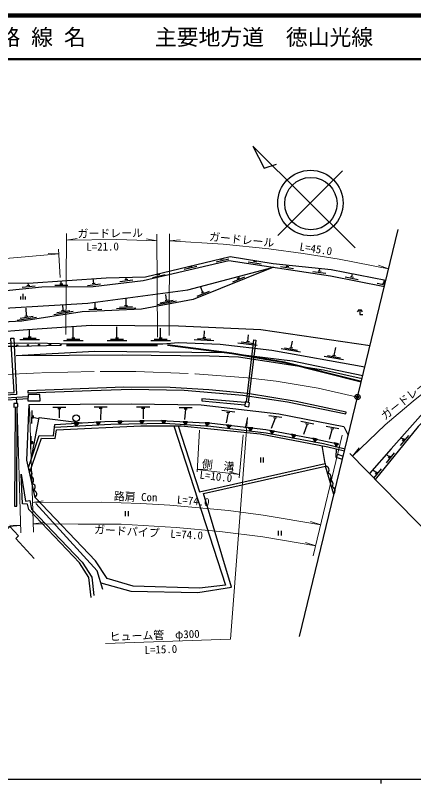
# Model space of a CAD drawing. Units: millimetres at full size, sheet at 1:1000; details may follow other scales. Extents: x 40000 to 680000, y 20000 to 380000.
# Drawn here: x 184246 to 275522, y 204000 to 380000 of the extents above; entities that cross this region are included whole.
import ezdxf
from ezdxf.enums import TextEntityAlignment as Align

# ---------------------------------------------------------------- set-up
doc = ezdxf.new("R2010")
doc.units = ezdxf.units.MM
doc.header["$LTSCALE"] = 1000
doc.header["$PDMODE"] = 32
doc.header["$PDSIZE"] = 500
doc.linetypes.add('CHAIN', pattern=[18.5, 12, -1.5, 3.5, -1.5])
for name, color, linetype, lineweight in [('M-BGD', 7, 'Continuous', 25), ('M-BMK', 2, 'CHAIN', 13), ('M-BMK-OTRS', 5, 'Continuous', 25), ('M-BMK-SRVR', 3, 'Continuous', 25), ('M-STR-HTXT', 7, 'Continuous', 13), ('M-TTL', 2, 'Continuous', 140), ('M-TTL-BAND', 7, 'Continuous', 25), ('M-TTL-LINE', 7, 'Continuous', 50)]:
    doc.layers.add(name, color=color, linetype=linetype, lineweight=lineweight)
doc.layers.add('M-OTRS', color=6, linetype='Continuous')
doc.layers.add('M-TTL-TXT', color=7, linetype='Continuous')
doc.styles.add('ＭＳ ゴシック', font='')
doc.styles.get('ＭＳ ゴシック').set_extended_font_data('MS Gothic')

msp = doc.modelspace()

# ---------------------------------------------------------------- hatches: boundary and pattern name
at = {"layer": 'M-BGD'}
for points in [[(202748, 286830, 0.82183), (203737, 286886)], [(207744, 286999, 0.82183), (208734, 287017)], [(212743, 287090, 0.82183), (213734, 287108)], [(217742, 287170, 0.82183), (218732, 287121)], [(222736, 286919, 0.82183), (223725, 286870)], [(197756, 286547, 0.82183), (198745, 286603)], [(198378, 285935, 0.4608), (198165, 286159, 0.4608), (197977, 285913)], [(203371, 286212, 0.4608), (203157, 286435, 0.4608), (202969, 286190)], [(208366, 286407, 0.4608), (208161, 286638, 0.4608), (207964, 286399)], [(213365, 286499, 0.4608), (213160, 286730, 0.4608), (212963, 286492)], [(218364, 286591, 0.4608), (218159, 286822, 0.4608), (217963, 286584)], [(223353, 286267, 0.4608), (223169, 286515, 0.4608), (222952, 286294)], [(227729, 286668, 0.82183), (228719, 286619)], [(228342, 285932, 0.4608), (228157, 286180, 0.4608), (227941, 285959)], [(232703, 286182, 0.82183), (233687, 286065)], [(233309, 285363, 0.4608), (233138, 285621, 0.4608), (232910, 285412)], [(237668, 285591, 0.82183), (238652, 285473)], [(238272, 284756, 0.4608), (238101, 285014, 0.4608), (237873, 284805)], [(242623, 284935, 0.82183), (243598, 284755)], [(243221, 284058, 0.4608), (243066, 284326, 0.4608), (242826, 284131)], [(247541, 284029, 0.82183), (248515, 283850)], [(248137, 283145, 0.4608), (247982, 283413, 0.4608), (247742, 283218)], [(252454, 283104, 0.82183), (253423, 282897)], [(253053, 282232, 0.4608), (252898, 282500, 0.4608), (252658, 282306)], [(257343, 282059, 0.82183), (258312, 281852)], [(257933, 281153, 0.4608), (257793, 281429, 0.4608), (257543, 281248)]]:
    msp.add_hatch(color=256, dxfattribs=at).paths.add_polyline_path(points)

# ---------------------------------------------------------------- linework, layer by layer
for p, q in [((230229, 323558), (233151, 324235)), ((231281, 324110), (231963, 324268)), ((231622, 324189), (231599, 324290)), ((239130, 323635), (239161, 323843)), ((222922, 321866), (225845, 322543)), ((223975, 322418), (224657, 322576)), ((224316, 322497), (224304, 322547)), ((237603, 323559), (240570, 323117)), ((238784, 323687), (239477, 323583)), ((245021, 322454), (247988, 322012)), ((246202, 322581), (246895, 322478)), ((246549, 322530), (246596, 322845)), ((215646, 319982), (218568, 320659)), ((216698, 320534), (217380, 320692)), ((217039, 320613), (216996, 320802)), ((252439, 321348), (255406, 320906)), ((253620, 321476), (254313, 321373)), ((253967, 321424), (254061, 322057)), ((261359, 320083), (261509, 320838)), ((187245, 318179), (187196, 318664)), ((194758, 318513), (194753, 319181)), ((201873, 318544), (202568, 318630)), ((202221, 318587), (202085, 319682)), ((208212, 319028), (211189, 319397)), ((209316, 319467), (210011, 319553)), ((209664, 319510), (209604, 319992)), ((234089, 318971), (236873, 320089)), ((235044, 319678), (235694, 319938)), ((235369, 319808), (235232, 320148)), ((259829, 320082), (262771, 319496)), ((261015, 320151), (261702, 320015)), ((267184, 318616), (268903, 318274)), ((268371, 318686), (268973, 318566)), ((268714, 318618), (268871, 319407)), ((185782, 317731), (188767, 318031)), ((186897, 318144), (187593, 318215)), ((193260, 318204), (196259, 318223)), ((194408, 318511), (195108, 318516)), ((200769, 318105), (203746, 318474)), ((225936, 315697), (228720, 316815)), ((227216, 316534), (226665, 317908)), ((185480, 314906), (185480, 315603)), ((186013, 314906), (186013, 316234)), ((186547, 314906), (186547, 315603)), ((209611, 313521), (209606, 315258)), ((218889, 314752), (218747, 316085)), ((226891, 316404), (227541, 316665)), ((195177, 312446), (195149, 313744)), ((202560, 312939), (202517, 314310)), ((208124, 313162), (211122, 313281)), ((209262, 313507), (209961, 313535)), ((216788, 313747), (221211, 314578)), ((217470, 314180), (220418, 314735)), ((218545, 314688), (219233, 314817)), ((186786, 311142), (186726, 312944)), ((193046, 311508), (197493, 312199)), ((193741, 311920), (196705, 312380)), ((194831, 312393), (195523, 312500)), ((201073, 312580), (204070, 312699)), ((202210, 312925), (202909, 312953)), ((207387, 312832), (211883, 313012)), ((263037, 312592), (262599, 312103)), ((263315, 312592), (263753, 312103)), ((184655, 310204), (189101, 310895)), ((185350, 310616), (188314, 311076)), ((186440, 311089), (187132, 311196)), ((187524, 306331), (187507, 308098)), ((197525, 306110), (197523, 308780)), ((207525, 306120), (207465, 308656)), ((217525, 306130), (217494, 308355)), ((187174, 306328), (187874, 306335)), ((227531, 306217), (227591, 307715)), ((237530, 305317), (237709, 306807)), ((185279, 305710), (189779, 305753)), ((186027, 306017), (189026, 306046)), ((195276, 305508), (199776, 305512)), ((195986, 304539), (216802, 304493)), ((196026, 305808), (199026, 305811)), ((197175, 306110), (197875, 306110)), ((205276, 305518), (209776, 305522)), ((206026, 305819), (209026, 305822)), ((207175, 306120), (207875, 306121)), ((215276, 305528), (219776, 305533)), ((216026, 305829), (219026, 305832)), ((217175, 306130), (217875, 306131)), ((225258, 305708), (229755, 305526)), ((226020, 305977), (229017, 305856)), ((227181, 306231), (227880, 306202)), ((235225, 304990), (239693, 304454)), ((236005, 305198), (238984, 304841)), ((237183, 305359), (237878, 305276)), ((247457, 303878), (247722, 305354)), ((195986, 304389), (216802, 304343)), ((245137, 303684), (249566, 302890)), ((245928, 303847), (248881, 303318)), ((247113, 303939), (247802, 303816)), ((257301, 302114), (257660, 303909)), ((254980, 301920), (259410, 301127)), ((255771, 302083), (258724, 301555)), ((256956, 302176), (257645, 302053)), ((184560, 291094), (184469, 292543)), ((187109, 292119), (154647, 290136)), ((188050, 289484), (187926, 286487)), ((195804, 290203), (192804, 290183)), ((194656, 289895), (193956, 289891)), ((194306, 289893), (194290, 287816)), ((205309, 290264), (202309, 290244)), ((204161, 289956), (203461, 289952)), ((203811, 289954), (203776, 287333)), ((215045, 290233), (212045, 290270)), ((213892, 289947), (213192, 289956)), ((213542, 289951), (213498, 287569)), ((224754, 290061), (221755, 290112)), ((223599, 289781), (222900, 289793)), ((223249, 289787), (222995, 287449)), ((234544, 289126), (231564, 289473)), ((233019, 289001), (232526, 286644)), ((233367, 288961), (232672, 289042)), ((188302, 288323), (188273, 287623)), ((188288, 287973), (189624, 287628)), ((203737, 286886), (202748, 286830)), ((208734, 287017), (207744, 286999)), ((213734, 287108), (212743, 287090)), ((218732, 287121), (217742, 287170)), ((223725, 286870), (222736, 286919)), ((245306, 287874), (242326, 288221)), ((243781, 287749), (242886, 285358)), ((244129, 287709), (243433, 287790)), ((252621, 286385), (249677, 286960)), ((198745, 286603), (197756, 286547)), ((197977, 285913), (198378, 285935)), ((202969, 286190), (203371, 286212)), ((207964, 286399), (208366, 286407)), ((212963, 286492), (213365, 286499)), ((217963, 286584), (218364, 286591)), ((222952, 286294), (223353, 286267)), ((228719, 286619), (227729, 286668)), ((227941, 285959), (228342, 285932)), ((233687, 286065), (232703, 286182)), ((232910, 285412), (233309, 285363)), ((238652, 285473), (237668, 285591)), ((251091, 286378), (250263, 283967)), ((251435, 286311), (250748, 286445)), ((258410, 285255), (255466, 285830)), ((256880, 285248), (256139, 282872)), ((257224, 285181), (256537, 285315)), ((187808, 283619), (187684, 280621)), ((237873, 284805), (238272, 284756)), ((243598, 284755), (242623, 284935)), ((242826, 284131), (243221, 284058)), ((248515, 283850), (247541, 284029)), ((272504, 281441), (274400, 283767)), ((188060, 282457), (188031, 281758)), ((188045, 282107), (188579, 282085)), ((247742, 283218), (248137, 283145)), ((253423, 282897), (252454, 283104)), ((252658, 282306), (253053, 282232)), ((258312, 281852), (257343, 282059)), ((273219, 282794), (272619, 283282)), ((272998, 282522), (273441, 283065)), ((257543, 281248), (257933, 281153)), ((188767, 269571), (186848, 278112)), ((240398, 278712), (240398, 277594)), ((241065, 278712), (241065, 277594)), ((258094, 279461), (259375, 278981)), ((269983, 278822), (269221, 279442)), ((269268, 277470), (271163, 279795)), ((269762, 278551), (270204, 279093)), ((255261, 277339), (255348, 276714)), ((257248, 270210), (255348, 276714)), ((267013, 275178), (266118, 275908)), ((266426, 273983), (268193, 276151)), ((266792, 274907), (267234, 275450)), ((209438, 266388), (209438, 265270)), ((210104, 266388), (210104, 265270)), ((244463, 261937), (244463, 260819)), ((245130, 261937), (245130, 260819))]:
    msp.add_line(p, q, dxfattribs=at)
for points in [[(113213, 314031), (114728, 313145), (131930, 313052), (133562, 313707), (134078, 315507), (136039, 317135), (154620, 316910), (174725, 318712), (187188, 318663), (205033, 319884), (214048, 320097), (233462, 324735), (243334, 323189), (256629, 321786), (269163, 319350)], [(113773, 311565), (126460, 310915), (133485, 311732), (137885, 315286), (156530, 314297), (168488, 315548), (180594, 316812), (190309, 317791), (202043, 317866), (213554, 319293), (233135, 323827), (256466, 320350), (268810, 317891)], [(113213, 314031), (113474, 311669), (126456, 307181), (141777, 306728), (156054, 305569), (187011, 308064), (201615, 309059), (221663, 308854), (240506, 308046), (265536, 304388)], [(263176, 312636), (263176, 311461), (263855, 311461)], [(64125, 296486), (71395, 296177), (75487, 298085), (79472, 296677), (83465, 297141), (95354, 300918), (102226, 302244), (109080, 303219), (120711, 304257), (128814, 303410), (140099, 303264), (161208, 304463), (182999, 304912), (188785, 304966), (197165, 304732), (218052, 304754), (221625, 305076), (231188, 304691), (243038, 303270), (264339, 299454)], [(153399, 292035), (183958, 293623), (183200, 306034), (183863, 306051), (184527, 293130), (153439, 291478), (153410, 292035)], [(219129, 304580), (233846, 302693), (245928, 300614), (263551, 296196)], [(237231, 291414), (238878, 305696), (239385, 305578), (237587, 291330)], [(127201, 303035), (139033, 302771), (165227, 304182), (184577, 304241), (194710, 304450)], [(184418, 302092), (202352, 303105), (232070, 302770), (247751, 300867), (263858, 297470)], [(219110, 304431), (233824, 302545), (245897, 300467), (263514, 296051)], [(184418, 302092), (208688, 302263), (228759, 302027), (235400, 301777), (254856, 298814), (263700, 296816)], [(296788, 284283), (288446, 292429), (283478, 294286), (278280, 289654), (270342, 280718), (265374, 275060)], [(154596, 290679), (171710, 291744), (187155, 292712)], [(295431, 283181), (294760, 285588), (288662, 291313), (283313, 292870), (276545, 285786), (266698, 273704)], [(186848, 278112), (187375, 290880), (210775, 291030), (226850, 290758), (244652, 288687), (259506, 285787), (260550, 283828)], [(236923, 291303), (227009, 292139), (226989, 291690), (236855, 290811)], [(184224, 290286), (184026, 267558), (184621, 267558), (184654, 290296)], [(187862, 278279), (189664, 287841), (199518, 286647)], [(193258, 286293), (204773, 286945), (217593, 287178), (229280, 286590), (241615, 285120), (251768, 283251), (257875, 281945)], [(187230, 276410), (189707, 283734), (192966, 283703), (193258, 286293)], [(187496, 275227), (190272, 283128), (193398, 283062), (193698, 285056), (212991, 285976), (222236, 285950), (240336, 284166), (255854, 281184), (259684, 280255)], [(220559, 285954), (232406, 249472), (226446, 248745), (211247, 249217), (205297, 250957), (202576, 255037), (188767, 269571)], [(193185, 285648), (206156, 286366), (218491, 286594), (229043, 285885), (241759, 284329), (254891, 281891), (259793, 280703)], [(221550, 285952), (226454, 270848), (255261, 277339), (254591, 281427)], [(257769, 280720), (257702, 278799), (259221, 278345)], [(203838, 250005), (210714, 248059), (226094, 247772), (233801, 249028), (227332, 270503), (255348, 276714)], [(201621, 246652), (201121, 251186), (198923, 254562), (187326, 266766), (187058, 268033), (185897, 268105), (185594, 274910), (186541, 268735), (187541, 268860), (187980, 266895), (199519, 254755), (201775, 251306), (202203, 247135)], [(204311, 248477), (202999, 252719), (188920, 268155)], [(181467, 250899), (173910, 258998), (179230, 263841), (181616, 261506), (183010, 262897), (184934, 260762), (184372, 260162), (188589, 255538)]]:
    msp.add_lwpolyline(points, dxfattribs=at)
for points in [[(137358, 308910), (156983, 310308), (171417, 312320), (200834, 314085), (223779, 317153), (243433, 322292), (224968, 314878), (213188, 312664), (199590, 312121), (185707, 309964), (166786, 308957)], [(187105, 294022), (187105, 293504), (201642, 294061), (210791, 294397), (222917, 294106), (236347, 293004), (246578, 291501), (259978, 288720), (260043, 289109), (248616, 291510), (237414, 293349), (228578, 294192), (219751, 294732), (209143, 294808)], [(187187, 293136), (187077, 291694), (189915, 291694), (189883, 293183)], [(183890, 291086), (183890, 290278), (184845, 290301), (184800, 291097)], [(236947, 291481), (236808, 290468), (237777, 290314), (237879, 291261)]]:
    msp.add_lwpolyline(points, close=True, dxfattribs=at)
for centre, radius in [((184663, 304393), 150), ((187163, 304444), 150), ((189662, 304496), 150), ((192162, 304547), 150), ((194661, 304599), 150), ((198163, 287713), 750)]:
    msp.add_circle(centre, radius, dxfattribs=at)
for centre, radius, start, end in [((203237, 286956), 505, 194.41254, 352.07073), ((208237, 287106), 505, 192.21254, 349.87073), ((213237, 287197), 505, 192.21254, 349.87073), ((218242, 287243), 505, 188.29273, 345.95092), ((223235, 286992), 505, 188.29273, 345.95092), ((198245, 286673), 505, 194.41254, 352.07073), ((198176, 285956), 203, 354.20809, 192.13148), ((203168, 286232), 203, 354.20809, 192.13148), ((208165, 286435), 203, 352.09473, 190.01812), ((213164, 286527), 203, 352.09473, 190.01812), ((218163, 286619), 203, 352.09473, 190.01812), ((223155, 286312), 203, 347.1975, 185.12089), ((228229, 286741), 505, 188.29273, 345.95092), ((228144, 285977), 203, 347.1975, 185.12089), ((233207, 286221), 505, 184.37456, 342.03275), ((233113, 285419), 203, 344.06203, 181.98542), ((238172, 285629), 505, 184.37456, 342.03275), ((238076, 284812), 203, 344.06203, 181.98542), ((243128, 284941), 505, 180.73834, 338.39653), ((243029, 284126), 203, 340.52047, 178.44386), ((248045, 284036), 505, 180.73834, 338.39653), ((247945, 283213), 203, 340.52047, 178.44386), ((252959, 283096), 505, 179.10221, 336.7604), ((252861, 282300), 203, 340.52047, 178.44386), ((257848, 282051), 505, 179.10221, 336.7604), ((257745, 281232), 203, 337.40857, 175.33195), ((255264, 275832), 886, 308.00565, 84.57379), ((187181, 275135), 886, 304.38159, 80.94974), ((255727, 274248), 886, 308.00565, 84.57379), ((187542, 273525), 886, 304.38159, 80.94974), ((256190, 272664), 886, 308.00565, 84.57379), ((187904, 271915), 886, 304.38159, 80.94974), ((188266, 270305), 886, 304.38159, 80.94974), ((256652, 271081), 886, 308.00565, 84.57379)]:
    msp.add_arc(centre, radius, start, end, dxfattribs=at)
at = {"layer": 'M-BMK'}
msp.add_lwpolyline([(63511, 291014), (73026, 290288), (77907, 290058), (87932, 290113), (98915, 290652), (114953, 292227), (135981, 294060), (162954, 296337), (178044, 297565), (190273, 298114), (203675, 298411), (211885, 298389), (225466, 297904), (237414, 296951), (244046, 296192), (253629, 294563), (262669, 292566)], dxfattribs=at)
at = {"layer": 'M-BMK-OTRS'}
for p, q in [((249375, 237738), (271984, 330982)), ((260880, 279662), (309109, 230272))]:
    msp.add_line(p, q, dxfattribs=at)
at = {"layer": 'M-BMK-SRVR'}
for p, q in [((262110, 326747), (238702, 350049)), ((238702, 350049), (241235, 344980)), ((241235, 344980), (244081, 345931)), ((244426, 329535), (259242, 344418))]:
    msp.add_line(p, q, dxfattribs=at)
for centre, radius in [((251864, 337007), 7500), ((251969, 336889), 6000), ((262669, 292566), 600)]:
    msp.add_circle(centre, radius, dxfattribs=at)
at = {"layer": 'M-OTRS'}
msp.add_point((262669, 292566), dxfattribs=at)
at = {"layer": 'M-STR-HTXT'}
for p, q in [((195826, 306902), (195972, 330018)), ((216816, 306261), (216677, 329864)), ((219493, 306655), (219598, 329973)), ((195962, 328490), (198387, 328874)), ((216686, 328379), (214266, 328790)), ((219590, 328372), (222039, 328552)), ((194482, 319977), (194144, 326444)), ((194201, 325348), (191749, 325475)), ((269790, 321933), (267471, 322739)), ((188413, 261618), (187460, 290427)), ((185491, 261432), (184692, 290186)), ((237426, 287854), (236900, 285456)), ((225891, 275443), (226423, 285009)), ((236440, 283899), (235521, 274083)), ((252524, 256173), (259146, 283858)), ((261518, 279009), (263041, 280935)), ((225919, 275947), (228373, 276012)), ((225919, 275947), (235593, 274848)), ((235593, 274848), (233216, 275462)), ((188187, 268435), (190618, 268779)), ((254230, 263305), (251889, 264045)), ((185445, 263113), (182993, 263239)), ((188351, 263500), (190784, 263827)), ((253074, 258473), (250734, 259217))]:
    msp.add_line(p, q, dxfattribs=at)
for points in [[(195962, 328490), (207473, 328642), (216686, 328379)], [(219590, 328372), (231872, 327558), (242362, 326496), (250191, 325475), (258440, 324173), (269790, 321933)], [(261518, 279009), (269013, 286163), (275386, 291642), (282459, 297274), (290247, 302836), (294970, 306077), (301160, 309884), (307811, 313719), (313486, 316692), (322294, 320891), (332020, 324838), (341389, 328195)], [(125804, 319557), (138258, 320676), (155194, 322079), (184750, 324513), (194201, 325348)], [(204886, 236130), (233531, 237116), (237426, 287854)], [(188187, 268435), (203953, 268450), (213033, 268199), (219644, 267786), (233115, 266586), (241028, 265520), (254230, 263305)], [(59686, 256918), (69789, 255915), (85119, 255440), (103130, 255950), (115027, 256825), (130007, 258212), (144953, 259531), (162247, 261057), (185445, 263113)], [(253074, 258473), (240989, 260525), (231121, 261764), (221090, 262711), (208505, 263422), (198655, 263440), (188351, 263500)]]:
    msp.add_lwpolyline(points, dxfattribs=at)
at = {"layer": 'M-TTL'}
msp.add_line((680000, 380000), (40000, 380000), dxfattribs=at)
at = {"layer": 'M-TTL-BAND'}
for p, q in [((40000, 205000), (579000, 205000)), ((268000, 205000), (268000, 204000))]:
    msp.add_line(p, q, dxfattribs=at)
at = {"layer": 'M-TTL-LINE'}
msp.add_line((40000, 370000), (680000, 370000), dxfattribs=at)

# ---------------------------------------------------------------- texts
at = {"layer": 'M-STR-HTXT', "style": 'ＭＳ ゴシック'}
for s, rotation, p in [('ガードレール', 0.758, (198507, 328511)), ('ガードレール', 354.22, (228515, 327898)), ('L=21.0', 0.758, (200507, 325511)), ('L=45.0', 351.033, (249203, 325630)), ('ガードレール', 38.527, (269281, 286781)), ('側\u3000溝', 353.519, (226828, 275843)), ('L=10.0', 353.519, (226328, 273343)), ('路肩 Con', 358.417, (206781, 268372)), ('L=74.0', 354.907, (221167, 267651)), ('ガードパイプ\u3000L=74.0', 356.768, (202214, 260777)), ('ヒューム管\u3000φ300', 1.973, (205900, 236165)), ('L=15.0', 1.973, (213900, 233165))]:
    msp.add_text(s, height=1833, rotation=rotation, dxfattribs=at).set_placement(p, align=Align.BOTTOM_LEFT)
at = {"layer": 'M-TTL-TXT', "style": 'ＭＳ ゴシック'}
for s, p in [('路 線 名', (180380, 375000)), ('主要地方道\u3000徳山光線', (216234, 375000))]:
    msp.add_text(s, height=3666, dxfattribs=at).set_placement(p, align=Align.MIDDLE_LEFT)

doc.saveas('drawing.dxf')
